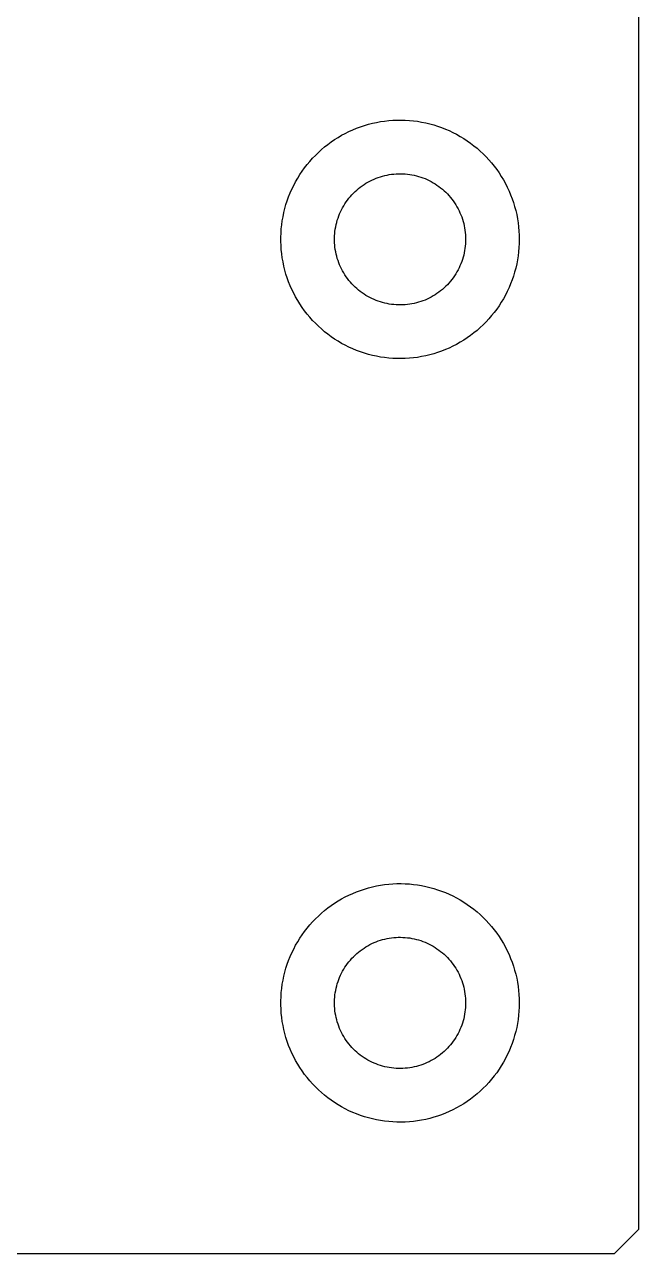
# Model space of a CAD drawing. Header units: millimetres. Extents: x 1003 to 1209, y 36 to 242.
# Drawn here: x 1183.2 to 1209, y 36.3 to 87.8 of the extents above; entities that cross this region are included whole.
import ezdxf

# ---------------------------------------------------------------- set-up
doc = ezdxf.new("R2010")
doc.units = ezdxf.units.MM
doc.layers.add('Make2D$Visible$Curves', color=7, linetype='Continuous')

msp = doc.modelspace()

# ---------------------------------------------------------------- linework, layer by layer
at = {"layer": 'Make2D$Visible$Curves', "color": 7, "lineweight": -3}
for p, q in [((1209, 241.278), (1209, 37.278)), ((1197.017, 83.368), (1197.177, 83.434)), ((1197.177, 83.434), (1197.34, 83.494)), ((1197.34, 83.494), (1197.505, 83.549)), ((1197.505, 83.549), (1197.671, 83.598)), ((1197.671, 83.598), (1197.839, 83.641)), ((1197.839, 83.641), (1198.009, 83.679)), ((1198.009, 83.679), (1198.179, 83.71)), ((1198.179, 83.71), (1198.351, 83.736)), ((1198.351, 83.736), (1198.523, 83.755)), ((1198.523, 83.755), (1198.696, 83.769)), ((1198.696, 83.769), (1198.87, 83.776)), ((1198.87, 83.776), (1199.043, 83.778)), ((1199.043, 83.778), (1199.217, 83.773)), ((1199.217, 83.773), (1199.39, 83.763)), ((1199.39, 83.763), (1199.563, 83.746)), ((1199.563, 83.746), (1199.735, 83.724)), ((1199.735, 83.724), (1199.906, 83.695)), ((1199.906, 83.695), (1200.076, 83.661)), ((1200.076, 83.661), (1200.245, 83.62)), ((1200.245, 83.62), (1200.412, 83.574)), ((1200.412, 83.574), (1200.578, 83.522)), ((1200.578, 83.522), (1200.742, 83.465)), ((1200.742, 83.465), (1200.903, 83.401)), ((1196.11, 82.858), (1196.254, 82.956)), ((1196.254, 82.956), (1196.4, 83.049)), ((1196.4, 83.049), (1196.55, 83.137)), ((1196.55, 83.137), (1196.703, 83.219)), ((1196.703, 83.219), (1196.859, 83.296)), ((1196.859, 83.296), (1197.017, 83.368)), ((1200.903, 83.401), (1201.063, 83.333)), ((1201.063, 83.333), (1201.22, 83.258)), ((1201.22, 83.258), (1201.374, 83.179)), ((1201.374, 83.179), (1201.525, 83.094)), ((1201.525, 83.094), (1201.673, 83.003)), ((1201.673, 83.003), (1201.818, 82.908)), ((1195.449, 82.298), (1195.573, 82.419)), ((1195.573, 82.419), (1195.702, 82.536)), ((1195.702, 82.536), (1195.834, 82.648)), ((1195.834, 82.648), (1195.971, 82.756)), ((1195.971, 82.756), (1196.11, 82.858)), ((1201.818, 82.908), (1201.96, 82.808)), ((1201.96, 82.808), (1202.098, 82.703)), ((1202.098, 82.703), (1202.232, 82.593)), ((1202.232, 82.593), (1202.363, 82.478)), ((1202.363, 82.478), (1202.489, 82.359)), ((1194.996, 81.773), (1195.102, 81.91)), ((1195.102, 81.91), (1195.214, 82.043)), ((1195.214, 82.043), (1195.329, 82.173)), ((1195.329, 82.173), (1195.449, 82.298)), ((1202.489, 82.359), (1202.611, 82.236)), ((1202.611, 82.236), (1202.729, 82.109)), ((1202.729, 82.109), (1202.843, 81.977)), ((1202.843, 81.977), (1202.951, 81.842)), ((1194.706, 81.34), (1194.798, 81.488)), ((1194.798, 81.488), (1194.895, 81.632)), ((1194.895, 81.632), (1194.996, 81.773)), ((1197.997, 81.339), (1198.087, 81.372)), ((1198.087, 81.372), (1198.177, 81.402)), ((1198.177, 81.402), (1198.269, 81.429)), ((1198.269, 81.429), (1198.362, 81.453)), ((1198.362, 81.453), (1198.455, 81.473)), ((1198.455, 81.473), (1198.549, 81.491)), ((1198.549, 81.491), (1198.643, 81.505)), ((1198.643, 81.505), (1198.738, 81.515)), ((1198.738, 81.515), (1198.833, 81.523)), ((1198.833, 81.523), (1198.928, 81.527)), ((1198.928, 81.527), (1199.024, 81.528)), ((1199.024, 81.528), (1199.119, 81.525)), ((1199.119, 81.525), (1199.215, 81.52)), ((1199.215, 81.52), (1199.31, 81.51)), ((1199.31, 81.51), (1199.404, 81.498)), ((1199.404, 81.498), (1199.498, 81.482)), ((1199.498, 81.482), (1199.592, 81.463)), ((1199.592, 81.463), (1199.685, 81.441)), ((1199.685, 81.441), (1199.777, 81.416)), ((1199.777, 81.416), (1199.868, 81.387)), ((1199.868, 81.387), (1199.958, 81.356)), ((1202.951, 81.842), (1203.055, 81.703)), ((1203.055, 81.703), (1203.154, 81.56)), ((1203.154, 81.56), (1203.248, 81.414)), ((1203.248, 81.414), (1203.337, 81.265)), ((1194.393, 80.721), (1194.463, 80.88)), ((1194.463, 80.88), (1194.539, 81.036)), ((1194.539, 81.036), (1194.62, 81.19)), ((1194.62, 81.19), (1194.706, 81.34)), ((1197.186, 80.845), (1197.259, 80.907)), ((1197.259, 80.907), (1197.334, 80.966)), ((1197.334, 80.966), (1197.411, 81.022)), ((1197.411, 81.022), (1197.49, 81.076)), ((1197.49, 81.076), (1197.57, 81.127)), ((1197.57, 81.127), (1197.653, 81.175)), ((1197.653, 81.175), (1197.737, 81.221)), ((1197.737, 81.221), (1197.822, 81.263)), ((1197.822, 81.263), (1197.909, 81.302)), ((1197.909, 81.302), (1197.997, 81.339)), ((1199.958, 81.356), (1200.047, 81.321)), ((1200.047, 81.321), (1200.134, 81.283)), ((1200.134, 81.283), (1200.221, 81.242)), ((1200.221, 81.242), (1200.306, 81.198)), ((1200.306, 81.198), (1200.389, 81.152)), ((1200.389, 81.152), (1200.47, 81.102)), ((1200.47, 81.102), (1200.55, 81.049)), ((1200.55, 81.049), (1200.628, 80.994)), ((1200.628, 80.994), (1200.704, 80.936)), ((1200.704, 80.936), (1200.778, 80.876)), ((1200.778, 80.876), (1200.85, 80.813)), ((1203.337, 81.265), (1203.421, 81.113)), ((1203.421, 81.113), (1203.499, 80.959)), ((1203.499, 80.959), (1203.572, 80.801)), ((1194.216, 80.232), (1194.269, 80.397)), ((1194.269, 80.397), (1194.328, 80.56)), ((1194.328, 80.56), (1194.393, 80.721)), ((1196.689, 80.268), (1196.742, 80.348)), ((1196.742, 80.348), (1196.798, 80.425)), ((1196.798, 80.425), (1196.856, 80.501)), ((1196.856, 80.501), (1196.917, 80.574)), ((1196.917, 80.574), (1196.981, 80.645)), ((1196.981, 80.645), (1197.047, 80.714)), ((1197.047, 80.714), (1197.115, 80.781)), ((1197.115, 80.781), (1197.186, 80.845)), ((1200.85, 80.813), (1200.919, 80.748)), ((1200.919, 80.748), (1200.986, 80.68)), ((1200.986, 80.68), (1201.051, 80.61)), ((1201.051, 80.61), (1201.113, 80.537)), ((1201.113, 80.537), (1201.173, 80.463)), ((1201.173, 80.463), (1201.23, 80.387)), ((1201.23, 80.387), (1201.285, 80.308)), ((1203.572, 80.801), (1203.64, 80.641)), ((1203.64, 80.641), (1203.702, 80.479)), ((1203.702, 80.479), (1203.758, 80.315)), ((1194.091, 79.727), (1194.127, 79.897)), ((1194.127, 79.897), (1194.169, 80.065)), ((1194.169, 80.065), (1194.216, 80.232)), ((1196.431, 79.758), (1196.466, 79.847)), ((1196.466, 79.847), (1196.505, 79.934)), ((1196.505, 79.934), (1196.546, 80.02)), ((1196.546, 80.02), (1196.591, 80.104)), ((1196.591, 80.104), (1196.639, 80.187)), ((1196.639, 80.187), (1196.689, 80.268)), ((1201.285, 80.308), (1201.337, 80.228)), ((1201.337, 80.228), (1201.386, 80.146)), ((1201.386, 80.146), (1201.432, 80.062)), ((1201.432, 80.062), (1201.475, 79.977)), ((1201.475, 79.977), (1201.515, 79.891)), ((1201.515, 79.891), (1201.552, 79.803)), ((1203.758, 80.315), (1203.808, 80.149)), ((1203.808, 80.149), (1203.853, 79.981)), ((1203.853, 79.981), (1203.892, 79.812)), ((1194.019, 79.211), (1194.037, 79.384)), ((1194.037, 79.384), (1194.061, 79.556)), ((1194.061, 79.556), (1194.091, 79.727)), ((1196.3, 79.3), (1196.32, 79.393)), ((1196.32, 79.393), (1196.343, 79.486)), ((1196.343, 79.486), (1196.369, 79.578)), ((1196.369, 79.578), (1196.398, 79.669)), ((1196.398, 79.669), (1196.431, 79.758)), ((1201.552, 79.803), (1201.586, 79.714)), ((1201.586, 79.714), (1201.617, 79.623)), ((1201.617, 79.623), (1201.645, 79.532)), ((1201.645, 79.532), (1201.669, 79.44)), ((1201.669, 79.44), (1201.691, 79.347)), ((1201.691, 79.347), (1201.709, 79.253)), ((1203.892, 79.812), (1203.925, 79.641)), ((1203.925, 79.641), (1203.952, 79.47)), ((1203.952, 79.47), (1203.973, 79.298)), ((1194.001, 78.865), (1194.007, 79.038)), ((1194.001, 78.691), (1194.001, 78.865)), ((1194.007, 79.038), (1194.019, 79.211)), ((1196.25, 78.826), (1196.254, 78.921)), ((1196.25, 78.73), (1196.25, 78.826)), ((1196.254, 78.921), (1196.26, 79.016)), ((1196.26, 79.016), (1196.27, 79.111)), ((1196.27, 79.111), (1196.283, 79.206)), ((1196.283, 79.206), (1196.3, 79.3)), ((1201.709, 79.253), (1201.724, 79.159)), ((1201.724, 79.159), (1201.735, 79.064)), ((1201.735, 79.064), (1201.743, 78.969)), ((1201.743, 78.969), (1201.748, 78.873)), ((1201.748, 78.873), (1201.75, 78.778)), ((1203.973, 79.298), (1203.988, 79.125)), ((1203.988, 79.125), (1203.997, 78.951)), ((1203.997, 78.951), (1204, 78.778)), ((1194.007, 78.518), (1194.001, 78.691)), ((1194.019, 78.345), (1194.007, 78.518)), ((1194.037, 78.172), (1194.019, 78.345)), ((1196.254, 78.635), (1196.25, 78.73)), ((1196.26, 78.54), (1196.254, 78.635)), ((1196.27, 78.445), (1196.26, 78.54)), ((1196.283, 78.35), (1196.27, 78.445)), ((1196.3, 78.256), (1196.283, 78.35)), ((1201.709, 78.303), (1201.691, 78.209)), ((1201.724, 78.397), (1201.709, 78.303)), ((1201.735, 78.492), (1201.724, 78.397)), ((1201.743, 78.587), (1201.735, 78.492)), ((1201.748, 78.683), (1201.743, 78.587)), ((1201.75, 78.778), (1201.748, 78.683)), ((1203.988, 78.431), (1203.973, 78.258)), ((1203.997, 78.604), (1203.988, 78.431)), ((1204, 78.778), (1203.997, 78.604)), ((1194.061, 78), (1194.037, 78.172)), ((1194.091, 77.829), (1194.061, 78)), ((1194.127, 77.659), (1194.091, 77.829)), ((1196.32, 78.163), (1196.3, 78.256)), ((1196.343, 78.07), (1196.32, 78.163)), ((1196.369, 77.978), (1196.343, 78.07)), ((1196.398, 77.887), (1196.369, 77.978)), ((1196.431, 77.798), (1196.398, 77.887)), ((1196.466, 77.709), (1196.431, 77.798)), ((1201.586, 77.842), (1201.552, 77.753)), ((1201.617, 77.933), (1201.586, 77.842)), ((1201.645, 78.024), (1201.617, 77.933)), ((1201.669, 78.116), (1201.645, 78.024)), ((1201.691, 78.209), (1201.669, 78.116)), ((1203.925, 77.914), (1203.892, 77.744)), ((1203.952, 78.086), (1203.925, 77.914)), ((1203.973, 78.258), (1203.952, 78.086)), ((1194.169, 77.491), (1194.127, 77.659)), ((1194.216, 77.324), (1194.169, 77.491)), ((1194.269, 77.159), (1194.216, 77.324)), ((1196.505, 77.622), (1196.466, 77.709)), ((1196.546, 77.536), (1196.505, 77.622)), ((1196.591, 77.451), (1196.546, 77.536)), ((1196.639, 77.369), (1196.591, 77.451)), ((1196.689, 77.288), (1196.639, 77.369)), ((1196.742, 77.208), (1196.689, 77.288)), ((1201.337, 77.328), (1201.285, 77.248)), ((1201.386, 77.41), (1201.337, 77.328)), ((1201.432, 77.493), (1201.386, 77.41)), ((1201.475, 77.579), (1201.432, 77.493)), ((1201.515, 77.665), (1201.475, 77.579)), ((1201.552, 77.753), (1201.515, 77.665)), ((1203.808, 77.407), (1203.758, 77.241)), ((1203.853, 77.575), (1203.808, 77.407)), ((1203.892, 77.744), (1203.853, 77.575)), ((1194.328, 76.996), (1194.269, 77.159)), ((1194.393, 76.835), (1194.328, 76.996)), ((1194.463, 76.676), (1194.393, 76.835)), ((1196.798, 77.131), (1196.742, 77.208)), ((1196.856, 77.055), (1196.798, 77.131)), ((1196.917, 76.982), (1196.856, 77.055)), ((1196.981, 76.911), (1196.917, 76.982)), ((1197.047, 76.842), (1196.981, 76.911)), ((1197.115, 76.775), (1197.047, 76.842)), ((1197.186, 76.711), (1197.115, 76.775)), ((1200.85, 76.743), (1200.778, 76.68)), ((1200.919, 76.808), (1200.85, 76.743)), ((1200.986, 76.876), (1200.919, 76.808)), ((1201.051, 76.946), (1200.986, 76.876)), ((1201.113, 77.018), (1201.051, 76.946)), ((1201.173, 77.093), (1201.113, 77.018)), ((1201.23, 77.169), (1201.173, 77.093)), ((1201.285, 77.248), (1201.23, 77.169)), ((1203.572, 76.755), (1203.499, 76.597)), ((1203.64, 76.915), (1203.572, 76.755)), ((1203.702, 77.077), (1203.64, 76.915)), ((1203.758, 77.241), (1203.702, 77.077)), ((1194.539, 76.52), (1194.463, 76.676)), ((1194.62, 76.366), (1194.539, 76.52)), ((1194.706, 76.216), (1194.62, 76.366)), ((1197.259, 76.649), (1197.186, 76.711)), ((1197.334, 76.59), (1197.259, 76.649)), ((1197.411, 76.534), (1197.334, 76.59)), ((1197.49, 76.48), (1197.411, 76.534)), ((1197.57, 76.429), (1197.49, 76.48)), ((1197.653, 76.381), (1197.57, 76.429)), ((1197.737, 76.335), (1197.653, 76.381)), ((1197.822, 76.293), (1197.737, 76.335)), ((1197.909, 76.254), (1197.822, 76.293)), ((1197.997, 76.217), (1197.909, 76.254)), ((1200.047, 76.235), (1199.958, 76.2)), ((1200.134, 76.273), (1200.047, 76.235)), ((1200.221, 76.314), (1200.134, 76.273)), ((1200.306, 76.358), (1200.221, 76.314)), ((1200.389, 76.404), (1200.306, 76.358)), ((1200.47, 76.454), (1200.389, 76.404)), ((1200.55, 76.506), (1200.47, 76.454)), ((1200.628, 76.562), (1200.55, 76.506)), ((1200.704, 76.619), (1200.628, 76.562)), ((1200.778, 76.68), (1200.704, 76.619)), ((1203.337, 76.29), (1203.248, 76.141)), ((1203.421, 76.443), (1203.337, 76.29)), ((1203.499, 76.597), (1203.421, 76.443)), ((1194.798, 76.068), (1194.706, 76.216)), ((1194.895, 75.924), (1194.798, 76.068)), ((1194.996, 75.783), (1194.895, 75.924)), ((1195.102, 75.646), (1194.996, 75.783)), ((1198.087, 76.184), (1197.997, 76.217)), ((1198.177, 76.154), (1198.087, 76.184)), ((1198.269, 76.127), (1198.177, 76.154)), ((1198.362, 76.103), (1198.269, 76.127)), ((1198.455, 76.083), (1198.362, 76.103)), ((1198.549, 76.065), (1198.455, 76.083)), ((1198.643, 76.051), (1198.549, 76.065)), ((1198.738, 76.04), (1198.643, 76.051)), ((1198.833, 76.033), (1198.738, 76.04)), ((1198.928, 76.029), (1198.833, 76.033)), ((1199.024, 76.028), (1198.928, 76.029)), ((1199.119, 76.031), (1199.024, 76.028)), ((1199.215, 76.036), (1199.119, 76.031)), ((1199.31, 76.045), (1199.215, 76.036)), ((1199.404, 76.058), (1199.31, 76.045)), ((1199.498, 76.073), (1199.404, 76.058)), ((1199.592, 76.092), (1199.498, 76.073)), ((1199.685, 76.115), (1199.592, 76.092)), ((1199.777, 76.14), (1199.685, 76.115)), ((1199.868, 76.169), (1199.777, 76.14)), ((1199.958, 76.2), (1199.868, 76.169)), ((1202.951, 75.714), (1202.843, 75.579)), ((1203.055, 75.853), (1202.951, 75.714)), ((1203.154, 75.996), (1203.055, 75.853)), ((1203.248, 76.141), (1203.154, 75.996)), ((1195.214, 75.513), (1195.102, 75.646)), ((1195.329, 75.383), (1195.214, 75.513)), ((1195.449, 75.258), (1195.329, 75.383)), ((1195.573, 75.137), (1195.449, 75.258)), ((1202.489, 75.197), (1202.363, 75.078)), ((1202.611, 75.32), (1202.489, 75.197)), ((1202.729, 75.447), (1202.611, 75.32)), ((1202.843, 75.579), (1202.729, 75.447)), ((1195.702, 75.02), (1195.573, 75.137)), ((1195.834, 74.908), (1195.702, 75.02)), ((1195.971, 74.8), (1195.834, 74.908)), ((1196.11, 74.697), (1195.971, 74.8)), ((1196.254, 74.6), (1196.11, 74.697)), ((1201.96, 74.748), (1201.818, 74.648)), ((1202.098, 74.853), (1201.96, 74.748)), ((1202.232, 74.963), (1202.098, 74.853)), ((1202.363, 75.078), (1202.232, 74.963)), ((1196.4, 74.507), (1196.254, 74.6)), ((1196.55, 74.419), (1196.4, 74.507)), ((1196.703, 74.337), (1196.55, 74.419)), ((1196.859, 74.26), (1196.703, 74.337)), ((1197.017, 74.188), (1196.859, 74.26)), ((1197.177, 74.122), (1197.017, 74.188)), ((1201.063, 74.223), (1200.903, 74.154)), ((1201.22, 74.298), (1201.063, 74.223)), ((1201.374, 74.377), (1201.22, 74.298)), ((1201.525, 74.462), (1201.374, 74.377)), ((1201.673, 74.553), (1201.525, 74.462)), ((1201.818, 74.648), (1201.673, 74.553)), ((1197.34, 74.062), (1197.177, 74.122)), ((1197.505, 74.007), (1197.34, 74.062)), ((1197.671, 73.958), (1197.505, 74.007)), ((1197.839, 73.915), (1197.671, 73.958)), ((1198.009, 73.877), (1197.839, 73.915)), ((1198.179, 73.846), (1198.009, 73.877)), ((1198.351, 73.82), (1198.179, 73.846)), ((1198.523, 73.801), (1198.351, 73.82)), ((1198.696, 73.787), (1198.523, 73.801)), ((1198.87, 73.78), (1198.696, 73.787)), ((1199.043, 73.778), (1198.87, 73.78)), ((1199.217, 73.783), (1199.043, 73.778)), ((1199.39, 73.793), (1199.217, 73.783)), ((1199.563, 73.81), (1199.39, 73.793)), ((1199.735, 73.832), (1199.563, 73.81)), ((1199.906, 73.861), (1199.735, 73.832)), ((1200.076, 73.895), (1199.906, 73.861)), ((1200.245, 73.935), (1200.076, 73.895)), ((1200.412, 73.982), (1200.245, 73.935)), ((1200.578, 74.034), (1200.412, 73.982)), ((1200.742, 74.091), (1200.578, 74.034)), ((1200.903, 74.154), (1200.742, 74.091)), ((1197.34, 51.494), (1197.505, 51.549)), ((1197.505, 51.549), (1197.671, 51.598)), ((1197.671, 51.598), (1197.839, 51.641)), ((1197.839, 51.641), (1198.009, 51.679)), ((1198.009, 51.679), (1198.179, 51.71)), ((1198.179, 51.71), (1198.351, 51.736)), ((1198.351, 51.736), (1198.523, 51.755)), ((1198.523, 51.755), (1198.696, 51.769)), ((1198.696, 51.769), (1198.87, 51.776)), ((1198.87, 51.776), (1199.043, 51.778)), ((1199.043, 51.778), (1199.217, 51.773)), ((1199.217, 51.773), (1199.39, 51.763)), ((1199.39, 51.763), (1199.563, 51.746)), ((1199.563, 51.746), (1199.735, 51.724)), ((1199.735, 51.724), (1199.906, 51.695)), ((1199.906, 51.695), (1200.076, 51.661)), ((1200.076, 51.661), (1200.245, 51.62)), ((1200.245, 51.62), (1200.412, 51.574)), ((1200.412, 51.574), (1200.578, 51.522)), ((1200.578, 51.522), (1200.742, 51.465)), ((1196.254, 50.956), (1196.4, 51.049)), ((1196.4, 51.049), (1196.55, 51.137)), ((1196.55, 51.137), (1196.703, 51.219)), ((1196.703, 51.219), (1196.859, 51.296)), ((1196.859, 51.296), (1197.017, 51.368)), ((1197.017, 51.368), (1197.177, 51.434)), ((1197.177, 51.434), (1197.34, 51.494)), ((1200.742, 51.465), (1200.903, 51.401)), ((1200.903, 51.401), (1201.063, 51.333)), ((1201.063, 51.333), (1201.22, 51.258)), ((1201.22, 51.258), (1201.374, 51.179)), ((1201.374, 51.179), (1201.525, 51.094)), ((1201.525, 51.094), (1201.673, 51.003)), ((1201.673, 51.003), (1201.818, 50.908)), ((1195.573, 50.419), (1195.702, 50.536)), ((1195.702, 50.536), (1195.834, 50.648)), ((1195.834, 50.648), (1195.971, 50.756)), ((1195.971, 50.756), (1196.11, 50.858)), ((1196.11, 50.858), (1196.254, 50.956)), ((1201.818, 50.908), (1201.96, 50.808)), ((1201.96, 50.808), (1202.098, 50.703)), ((1202.098, 50.703), (1202.232, 50.593)), ((1202.232, 50.593), (1202.363, 50.478)), ((1202.363, 50.478), (1202.489, 50.359)), ((1195.102, 49.91), (1195.214, 50.043)), ((1195.214, 50.043), (1195.329, 50.173)), ((1195.329, 50.173), (1195.449, 50.298)), ((1195.449, 50.298), (1195.573, 50.419)), ((1202.489, 50.359), (1202.611, 50.236)), ((1202.611, 50.236), (1202.729, 50.109)), ((1202.729, 50.109), (1202.843, 49.977)), ((1202.843, 49.977), (1202.951, 49.842)), ((1194.706, 49.34), (1194.798, 49.488)), ((1194.798, 49.488), (1194.895, 49.632)), ((1194.895, 49.632), (1194.996, 49.773)), ((1194.996, 49.773), (1195.102, 49.91)), ((1198.269, 49.429), (1198.362, 49.453)), ((1198.362, 49.453), (1198.455, 49.473)), ((1198.455, 49.473), (1198.549, 49.491)), ((1198.549, 49.491), (1198.643, 49.505)), ((1198.643, 49.505), (1198.738, 49.515)), ((1198.738, 49.515), (1198.833, 49.523)), ((1198.833, 49.523), (1198.928, 49.527)), ((1198.928, 49.527), (1199.024, 49.528)), ((1199.024, 49.528), (1199.119, 49.525)), ((1199.119, 49.525), (1199.215, 49.52)), ((1199.215, 49.52), (1199.31, 49.51)), ((1199.31, 49.51), (1199.404, 49.498)), ((1199.404, 49.498), (1199.498, 49.482)), ((1199.498, 49.482), (1199.592, 49.463)), ((1199.592, 49.463), (1199.685, 49.441)), ((1199.685, 49.441), (1199.777, 49.416)), ((1202.951, 49.842), (1203.055, 49.703)), ((1203.055, 49.703), (1203.154, 49.56)), ((1203.154, 49.56), (1203.248, 49.414)), ((1194.463, 48.88), (1194.539, 49.036)), ((1194.539, 49.036), (1194.62, 49.19)), ((1194.62, 49.19), (1194.706, 49.34)), ((1197.259, 48.907), (1197.334, 48.966)), ((1197.334, 48.966), (1197.411, 49.022)), ((1197.411, 49.022), (1197.49, 49.076)), ((1197.49, 49.076), (1197.57, 49.127)), ((1197.57, 49.127), (1197.653, 49.175)), ((1197.653, 49.175), (1197.737, 49.221)), ((1197.737, 49.221), (1197.822, 49.263)), ((1197.822, 49.263), (1197.909, 49.302)), ((1197.909, 49.302), (1197.997, 49.339)), ((1197.997, 49.339), (1198.087, 49.372)), ((1198.087, 49.372), (1198.177, 49.402)), ((1198.177, 49.402), (1198.269, 49.429)), ((1199.777, 49.416), (1199.868, 49.387)), ((1199.868, 49.387), (1199.958, 49.356)), ((1199.958, 49.356), (1200.047, 49.321)), ((1200.047, 49.321), (1200.134, 49.283)), ((1200.134, 49.283), (1200.221, 49.242)), ((1200.221, 49.242), (1200.306, 49.198)), ((1200.306, 49.198), (1200.389, 49.152)), ((1200.389, 49.152), (1200.47, 49.102)), ((1200.47, 49.102), (1200.55, 49.049)), ((1200.55, 49.049), (1200.628, 48.994)), ((1200.628, 48.994), (1200.704, 48.936)), ((1200.704, 48.936), (1200.778, 48.876)), ((1203.248, 49.414), (1203.337, 49.265)), ((1203.337, 49.265), (1203.421, 49.113)), ((1203.421, 49.113), (1203.499, 48.959)), ((1203.499, 48.959), (1203.572, 48.801)), ((1194.269, 48.397), (1194.328, 48.56)), ((1194.328, 48.56), (1194.393, 48.721)), ((1194.393, 48.721), (1194.463, 48.88)), ((1196.742, 48.348), (1196.798, 48.425)), ((1196.798, 48.425), (1196.856, 48.501)), ((1196.856, 48.501), (1196.917, 48.574)), ((1196.917, 48.574), (1196.981, 48.645)), ((1196.981, 48.645), (1197.047, 48.714)), ((1197.047, 48.714), (1197.115, 48.781)), ((1197.115, 48.781), (1197.186, 48.845)), ((1197.186, 48.845), (1197.259, 48.907)), ((1200.778, 48.876), (1200.85, 48.813)), ((1200.85, 48.813), (1200.919, 48.748)), ((1200.919, 48.748), (1200.986, 48.68)), ((1200.986, 48.68), (1201.051, 48.61)), ((1201.051, 48.61), (1201.113, 48.537)), ((1201.113, 48.537), (1201.173, 48.463)), ((1201.173, 48.463), (1201.23, 48.387)), ((1203.572, 48.801), (1203.64, 48.641)), ((1203.64, 48.641), (1203.702, 48.479)), ((1203.702, 48.479), (1203.758, 48.315)), ((1194.091, 47.727), (1194.127, 47.897)), ((1194.127, 47.897), (1194.169, 48.065)), ((1194.169, 48.065), (1194.216, 48.232)), ((1194.216, 48.232), (1194.269, 48.397)), ((1196.466, 47.847), (1196.505, 47.934)), ((1196.505, 47.934), (1196.546, 48.02)), ((1196.546, 48.02), (1196.591, 48.104)), ((1196.591, 48.104), (1196.639, 48.187)), ((1196.639, 48.187), (1196.689, 48.268)), ((1196.689, 48.268), (1196.742, 48.348)), ((1201.23, 48.387), (1201.285, 48.308)), ((1201.285, 48.308), (1201.337, 48.228)), ((1201.337, 48.228), (1201.386, 48.146)), ((1201.386, 48.146), (1201.432, 48.062)), ((1201.432, 48.062), (1201.475, 47.977)), ((1201.475, 47.977), (1201.515, 47.891)), ((1203.758, 48.315), (1203.808, 48.149)), ((1203.808, 48.149), (1203.853, 47.981)), ((1203.853, 47.981), (1203.892, 47.812)), ((1194.019, 47.211), (1194.037, 47.384)), ((1194.037, 47.384), (1194.061, 47.556)), ((1194.061, 47.556), (1194.091, 47.727)), ((1196.3, 47.3), (1196.32, 47.393)), ((1196.32, 47.393), (1196.343, 47.486)), ((1196.343, 47.486), (1196.369, 47.578)), ((1196.369, 47.578), (1196.398, 47.669)), ((1196.398, 47.669), (1196.431, 47.758)), ((1196.431, 47.758), (1196.466, 47.847)), ((1201.515, 47.891), (1201.552, 47.803)), ((1201.552, 47.803), (1201.586, 47.714)), ((1201.586, 47.714), (1201.617, 47.623)), ((1201.617, 47.623), (1201.645, 47.532)), ((1201.645, 47.532), (1201.669, 47.44)), ((1201.669, 47.44), (1201.691, 47.347)), ((1203.892, 47.812), (1203.925, 47.641)), ((1203.925, 47.641), (1203.952, 47.47)), ((1203.952, 47.47), (1203.973, 47.298)), ((1194.001, 46.865), (1194.007, 47.038)), ((1194.007, 47.038), (1194.019, 47.211)), ((1196.25, 46.826), (1196.254, 46.921)), ((1196.254, 46.921), (1196.26, 47.016)), ((1196.26, 47.016), (1196.27, 47.111)), ((1196.27, 47.111), (1196.283, 47.206)), ((1196.283, 47.206), (1196.3, 47.3)), ((1201.691, 47.347), (1201.709, 47.253)), ((1201.709, 47.253), (1201.724, 47.159)), ((1201.724, 47.159), (1201.735, 47.064)), ((1201.735, 47.064), (1201.743, 46.969)), ((1201.743, 46.969), (1201.748, 46.873)), ((1201.748, 46.873), (1201.75, 46.778)), ((1203.973, 47.298), (1203.988, 47.125)), ((1203.988, 47.125), (1203.997, 46.951)), ((1203.997, 46.951), (1204, 46.778)), ((1194.001, 46.691), (1194.001, 46.865)), ((1194.007, 46.518), (1194.001, 46.691)), ((1194.019, 46.345), (1194.007, 46.518)), ((1196.25, 46.73), (1196.25, 46.826)), ((1196.254, 46.635), (1196.25, 46.73)), ((1196.26, 46.54), (1196.254, 46.635)), ((1196.27, 46.445), (1196.26, 46.54)), ((1196.283, 46.35), (1196.27, 46.445)), ((1196.3, 46.256), (1196.283, 46.35)), ((1201.724, 46.397), (1201.709, 46.303)), ((1201.735, 46.492), (1201.724, 46.397)), ((1201.743, 46.587), (1201.735, 46.492)), ((1201.748, 46.683), (1201.743, 46.587)), ((1201.75, 46.778), (1201.748, 46.683)), ((1203.988, 46.431), (1203.973, 46.258)), ((1203.997, 46.604), (1203.988, 46.431)), ((1204, 46.778), (1203.997, 46.604)), ((1194.037, 46.172), (1194.019, 46.345)), ((1194.061, 46), (1194.037, 46.172)), ((1194.091, 45.829), (1194.061, 46)), ((1196.32, 46.163), (1196.3, 46.256)), ((1196.343, 46.07), (1196.32, 46.163)), ((1196.369, 45.978), (1196.343, 46.07)), ((1196.398, 45.887), (1196.369, 45.978)), ((1196.431, 45.798), (1196.398, 45.887)), ((1201.586, 45.842), (1201.552, 45.753)), ((1201.617, 45.933), (1201.586, 45.842)), ((1201.645, 46.024), (1201.617, 45.933)), ((1201.669, 46.116), (1201.645, 46.024)), ((1201.691, 46.209), (1201.669, 46.116)), ((1201.709, 46.303), (1201.691, 46.209)), ((1203.925, 45.914), (1203.892, 45.744)), ((1203.952, 46.086), (1203.925, 45.914)), ((1203.973, 46.258), (1203.952, 46.086)), ((1194.127, 45.659), (1194.091, 45.829)), ((1194.169, 45.491), (1194.127, 45.659)), ((1194.216, 45.324), (1194.169, 45.491)), ((1194.269, 45.159), (1194.216, 45.324)), ((1196.466, 45.709), (1196.431, 45.798)), ((1196.505, 45.622), (1196.466, 45.709)), ((1196.546, 45.536), (1196.505, 45.622)), ((1196.591, 45.451), (1196.546, 45.536)), ((1196.639, 45.369), (1196.591, 45.451)), ((1196.689, 45.288), (1196.639, 45.369)), ((1201.337, 45.328), (1201.285, 45.248)), ((1201.386, 45.41), (1201.337, 45.328)), ((1201.432, 45.493), (1201.386, 45.41)), ((1201.475, 45.579), (1201.432, 45.493)), ((1201.515, 45.665), (1201.475, 45.579)), ((1201.552, 45.753), (1201.515, 45.665)), ((1203.808, 45.407), (1203.758, 45.241)), ((1203.853, 45.575), (1203.808, 45.407)), ((1203.892, 45.744), (1203.853, 45.575)), ((1194.328, 44.996), (1194.269, 45.159)), ((1194.393, 44.835), (1194.328, 44.996)), ((1194.463, 44.676), (1194.393, 44.835)), ((1196.742, 45.208), (1196.689, 45.288)), ((1196.798, 45.131), (1196.742, 45.208)), ((1196.856, 45.055), (1196.798, 45.131)), ((1196.917, 44.982), (1196.856, 45.055)), ((1196.981, 44.911), (1196.917, 44.982)), ((1197.047, 44.842), (1196.981, 44.911)), ((1197.115, 44.775), (1197.047, 44.842)), ((1200.919, 44.808), (1200.85, 44.743)), ((1200.986, 44.876), (1200.919, 44.808)), ((1201.051, 44.946), (1200.986, 44.876)), ((1201.113, 45.018), (1201.051, 44.946)), ((1201.173, 45.093), (1201.113, 45.018)), ((1201.23, 45.169), (1201.173, 45.093)), ((1201.285, 45.248), (1201.23, 45.169)), ((1203.64, 44.915), (1203.572, 44.755)), ((1203.702, 45.077), (1203.64, 44.915)), ((1203.758, 45.241), (1203.702, 45.077)), ((1194.539, 44.52), (1194.463, 44.676)), ((1194.62, 44.366), (1194.539, 44.52)), ((1194.706, 44.216), (1194.62, 44.366)), ((1197.186, 44.711), (1197.115, 44.775)), ((1197.259, 44.649), (1197.186, 44.711)), ((1197.334, 44.59), (1197.259, 44.649)), ((1197.411, 44.534), (1197.334, 44.59)), ((1197.49, 44.48), (1197.411, 44.534)), ((1197.57, 44.429), (1197.49, 44.48)), ((1197.653, 44.381), (1197.57, 44.429)), ((1197.737, 44.335), (1197.653, 44.381)), ((1197.822, 44.293), (1197.737, 44.335)), ((1197.909, 44.254), (1197.822, 44.293)), ((1200.221, 44.314), (1200.134, 44.273)), ((1200.306, 44.358), (1200.221, 44.314)), ((1200.389, 44.404), (1200.306, 44.358)), ((1200.47, 44.454), (1200.389, 44.404)), ((1200.55, 44.506), (1200.47, 44.454)), ((1200.628, 44.562), (1200.55, 44.506)), ((1200.704, 44.619), (1200.628, 44.562)), ((1200.778, 44.68), (1200.704, 44.619)), ((1200.85, 44.743), (1200.778, 44.68)), ((1203.337, 44.29), (1203.248, 44.141)), ((1203.421, 44.443), (1203.337, 44.29)), ((1203.499, 44.597), (1203.421, 44.443)), ((1203.572, 44.755), (1203.499, 44.597)), ((1194.798, 44.068), (1194.706, 44.216)), ((1194.895, 43.924), (1194.798, 44.068)), ((1194.996, 43.783), (1194.895, 43.924)), ((1195.102, 43.646), (1194.996, 43.783)), ((1197.997, 44.217), (1197.909, 44.254)), ((1198.087, 44.184), (1197.997, 44.217)), ((1198.177, 44.154), (1198.087, 44.184)), ((1198.269, 44.127), (1198.177, 44.154)), ((1198.362, 44.103), (1198.269, 44.127)), ((1198.455, 44.083), (1198.362, 44.103)), ((1198.549, 44.065), (1198.455, 44.083)), ((1198.643, 44.051), (1198.549, 44.065)), ((1198.738, 44.04), (1198.643, 44.051)), ((1198.833, 44.033), (1198.738, 44.04)), ((1198.928, 44.029), (1198.833, 44.033)), ((1199.024, 44.028), (1198.928, 44.029)), ((1199.119, 44.031), (1199.024, 44.028)), ((1199.215, 44.036), (1199.119, 44.031)), ((1199.31, 44.045), (1199.215, 44.036)), ((1199.404, 44.058), (1199.31, 44.045)), ((1199.498, 44.073), (1199.404, 44.058)), ((1199.592, 44.092), (1199.498, 44.073)), ((1199.685, 44.115), (1199.592, 44.092)), ((1199.777, 44.14), (1199.685, 44.115)), ((1199.868, 44.169), (1199.777, 44.14)), ((1199.958, 44.2), (1199.868, 44.169)), ((1200.047, 44.235), (1199.958, 44.2)), ((1200.134, 44.273), (1200.047, 44.235)), ((1203.055, 43.853), (1202.951, 43.714)), ((1203.154, 43.996), (1203.055, 43.853)), ((1203.248, 44.141), (1203.154, 43.996)), ((1195.214, 43.513), (1195.102, 43.646)), ((1195.329, 43.383), (1195.214, 43.513)), ((1195.449, 43.258), (1195.329, 43.383)), ((1202.611, 43.32), (1202.489, 43.197)), ((1202.729, 43.447), (1202.611, 43.32)), ((1202.843, 43.579), (1202.729, 43.447)), ((1202.951, 43.714), (1202.843, 43.579)), ((1195.573, 43.137), (1195.449, 43.258)), ((1195.702, 43.02), (1195.573, 43.137)), ((1195.834, 42.908), (1195.702, 43.02)), ((1195.971, 42.8), (1195.834, 42.908)), ((1196.11, 42.697), (1195.971, 42.8)), ((1201.96, 42.748), (1201.818, 42.648)), ((1202.098, 42.853), (1201.96, 42.748)), ((1202.232, 42.963), (1202.098, 42.853)), ((1202.363, 43.078), (1202.232, 42.963)), ((1202.489, 43.197), (1202.363, 43.078)), ((1196.254, 42.6), (1196.11, 42.697)), ((1196.4, 42.507), (1196.254, 42.6)), ((1196.55, 42.419), (1196.4, 42.507)), ((1196.703, 42.337), (1196.55, 42.419)), ((1196.859, 42.26), (1196.703, 42.337)), ((1197.017, 42.188), (1196.859, 42.26)), ((1201.22, 42.298), (1201.063, 42.223)), ((1201.374, 42.377), (1201.22, 42.298)), ((1201.525, 42.462), (1201.374, 42.377)), ((1201.673, 42.553), (1201.525, 42.462)), ((1201.818, 42.648), (1201.673, 42.553)), ((1197.177, 42.122), (1197.017, 42.188)), ((1197.34, 42.062), (1197.177, 42.122)), ((1197.505, 42.007), (1197.34, 42.062)), ((1197.671, 41.958), (1197.505, 42.007)), ((1197.839, 41.915), (1197.671, 41.958)), ((1198.009, 41.877), (1197.839, 41.915)), ((1198.179, 41.846), (1198.009, 41.877)), ((1198.351, 41.82), (1198.179, 41.846)), ((1198.523, 41.801), (1198.351, 41.82)), ((1198.696, 41.787), (1198.523, 41.801)), ((1198.87, 41.78), (1198.696, 41.787)), ((1199.043, 41.778), (1198.87, 41.78)), ((1199.217, 41.783), (1199.043, 41.778)), ((1199.39, 41.793), (1199.217, 41.783)), ((1199.563, 41.81), (1199.39, 41.793)), ((1199.735, 41.832), (1199.563, 41.81)), ((1199.906, 41.861), (1199.735, 41.832)), ((1200.076, 41.895), (1199.906, 41.861)), ((1200.245, 41.935), (1200.076, 41.895)), ((1200.412, 41.982), (1200.245, 41.935)), ((1200.578, 42.034), (1200.412, 41.982)), ((1200.742, 42.091), (1200.578, 42.034)), ((1200.903, 42.154), (1200.742, 42.091)), ((1201.063, 42.223), (1200.903, 42.154)), ((1208, 36.278), (1209, 37.278)), ((1004, 36.278), (1208, 36.278))]:
    msp.add_line(p, q, dxfattribs=at)

doc.saveas('drawing.dxf')
